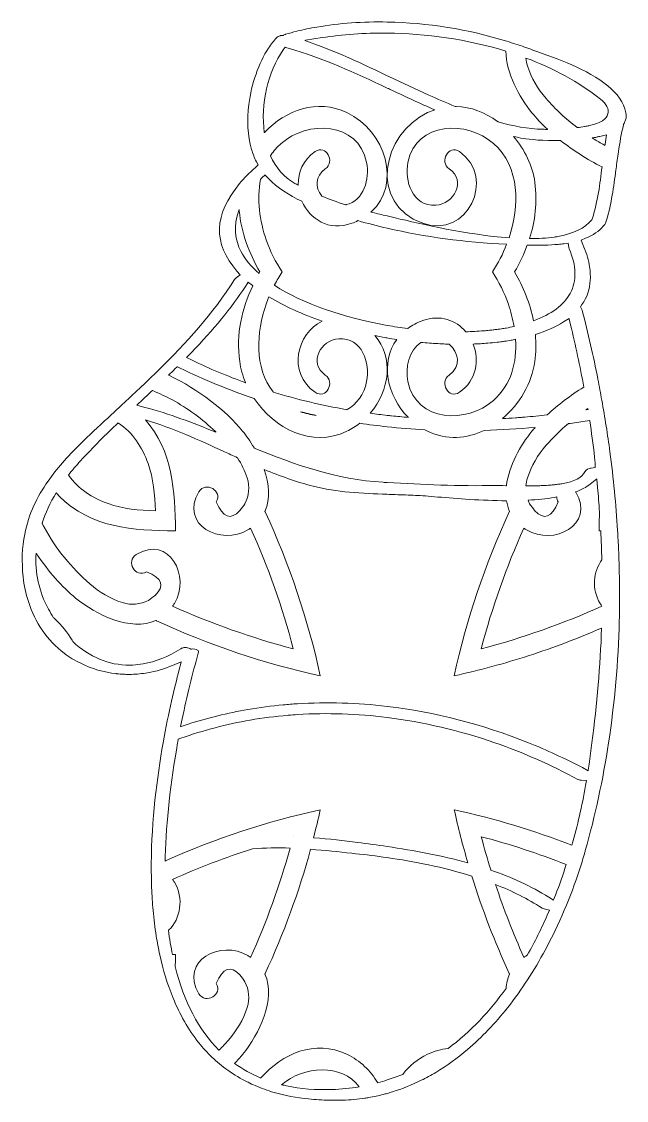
# Model space of a CAD drawing. Header units: inches. Extents: x -812 to 7891, y -3575 to 2748.
# Drawn here: x 4826.1 to 5085, y -961.1 to -499.4 of the extents above; entities that cross this region are included whole.
import ezdxf

# ---------------------------------------------------------------- set-up
doc = ezdxf.new("R2010")
doc.units = ezdxf.units.IN
doc.header["$MEASUREMENT"] = 0
doc.layers.add('Layer 1', color=7, linetype='Continuous')

# ---------------------------------------------------------------- blocks, each defined once
blk = doc.blocks.new('block 31')
at = {"layer": 'Layer 1', "lineweight": 0}
for points, knots in [([(5084.73, -538.4), (5083.86, -534), (5080.94, -530.19), (5076.95, -526.89), (5068.43, -519.86), (5054.99, -515.13), (5045.75, -511.89), (5044.54, -511.47), (5043.42, -511.07), (5042.35, -510.68), (5042.03, -510.56), (5041.69, -510.44), (5041.38, -510.33), (5038.89, -509.42), (5036.34, -508.64), (5033.79, -507.84), (5017.3, -502.68), (4999.75, -499.88), (4982.61, -499.59), (4972.28, -499.41), (4962.11, -500.08), (4952.44, -501.75), (4949.56, -502.25), (4946.72, -502.84), (4943.89, -503.54), (4942.28, -503.94), (4940.67, -504.37), (4939.07, -504.85), (4938.98, -504.87), (4938.9, -504.89), (4938.81, -504.92), (4938.81, -504.92), (4938.15, -505.25), (4938.15, -505.25), (4938.15, -505.25), (4938.03, -505.31), (4938.03, -505.31), (4938.03, -505.31), (4937.63, -505.34), (4937.63, -505.34), (4937.44, -505.32), (4937.26, -505.35), (4937.09, -505.39), (4937, -505.41), (4936.9, -505.42), (4936.81, -505.45), (4936.17, -505.6), (4935.64, -505.91), (4935.22, -506.34), (4934.02, -507.62), (4932.88, -509.12), (4931.8, -510.76), (4927.61, -517.15), (4924.5, -525.92), (4923.37, -534.85), (4922.53, -541.52), (4922.81, -548.24), (4924.54, -554.11), (4925.09, -555.96), (4925.74, -557.75), (4926.59, -559.4), (4926.59, -559.4), (4927.29, -560.77), (4927.29, -560.77), (4927.29, -560.77), (4926.17, -561.78), (4926.17, -561.78), (4923.58, -564.12), (4921.35, -566.44), (4919.41, -568.75), (4908.35, -581.92), (4907.94, -594.49), (4918.28, -606.18), (4918.28, -606.18), (4919.72, -607.81), (4919.72, -607.81), (4919.72, -607.81), (4917.95, -609.08), (4917.95, -609.08), (4917.64, -609.31), (4917.4, -609.55), (4917.23, -609.81), (4908, -624.43), (4896.54, -636.98), (4884.56, -648.7), (4882.22, -650.99), (4879.87, -653.25), (4877.51, -655.48), (4875, -657.85), (4872.49, -660.19), (4869.98, -662.52), (4869.17, -663.28), (4868.35, -664.04), (4867.53, -664.79), (4866.03, -666.19), (4864.49, -667.63), (4862.96, -669.05), (4859.02, -672.72), (4855.06, -676.43), (4851.18, -680.21), (4848.39, -682.92), (4845.89, -685.58), (4843.6, -688.21), (4841.3, -690.84), (4839.26, -693.45), (4837.45, -696.04), (4835.03, -699.51), (4833.02, -702.97), (4831.42, -706.46), (4829.59, -710.46), (4828.26, -714.52), (4827.44, -718.7), (4826.31, -724.48), (4826.11, -730.5), (4826.77, -736.98), (4827.15, -740.69), (4827.93, -744.24), (4829.01, -747.62), (4831.9, -756.59), (4837.15, -764.25), (4844.39, -769.73), (4846.58, -771.4), (4848.95, -772.8), (4851.42, -774.02), (4856.16, -776.35), (4861.32, -777.83), (4866.65, -778.43), (4866.72, -778.44), (4866.8, -778.45), (4866.87, -778.45), (4867.34, -778.5), (4867.82, -778.55), (4868.3, -778.59), (4868.94, -778.64), (4869.59, -778.68), (4870.24, -778.71), (4870.8, -778.74), (4871.37, -778.75), (4871.94, -778.75), (4872.33, -778.75), (4872.73, -778.74), (4873.12, -778.74), (4875.41, -778.68), (4877.71, -778.45), (4880.01, -778.06), (4883.67, -777.41), (4887.28, -776.37), (4890.77, -774.92), (4890.77, -774.92), (4894.47, -773.38), (4894.47, -773.38), (4894.47, -773.38), (4894.44, -773.49), (4894.44, -773.49), (4894.44, -773.49), (4893.44, -777.25), (4893.44, -777.25), (4891.66, -783.97), (4889.02, -794.84), (4886.69, -808.01), (4884.02, -823.09), (4881.76, -841.2), (4881.62, -859.64), (4881.6, -863.08), (4881.65, -866.52), (4881.78, -869.97), (4881.91, -873.24), (4882.1, -876.51), (4882.4, -879.75), (4882.73, -883.43), (4883.17, -887.08), (4883.74, -890.69), (4884.17, -893.42), (4884.7, -896.12), (4885.28, -898.79), (4886.69, -905.21), (4888.54, -911.41), (4890.94, -917.25), (4893.81, -924.23), (4897.44, -930.7), (4902.01, -936.43), (4903.73, -938.59), (4905.57, -940.62), (4907.52, -942.5), (4909.65, -944.56), (4911.95, -946.42), (4914.35, -948.14), (4917.04, -950.08), (4919.92, -951.78), (4922.96, -953.27), (4922.98, -953.28), (4923.01, -953.29), (4923.04, -953.31), (4924.03, -953.8), (4925.04, -954.27), (4926.07, -954.71), (4928.66, -955.83), (4931.36, -956.81), (4934.17, -957.63), (4938.79, -958.98), (4943.73, -959.89), (4948.93, -960.42), (4951.83, -960.72), (4954.82, -960.9), (4957.91, -960.94), (4959.79, -960.97), (4961.63, -961.06), (4963.57, -960.99), (4966.74, -960.88), (4969.93, -960.55), (4973.06, -960.08), (4973.59, -960), (4974.13, -959.95), (4974.66, -959.86), (4976.77, -959.5), (4978.82, -959.03), (4980.86, -958.5), (4981.45, -958.35), (4982.03, -958.21), (4982.61, -958.05), (4983.34, -957.84), (4984.07, -957.62), (4984.8, -957.39), (4989.06, -956.07), (4993.17, -954.41), (4997.13, -952.44), (4999.26, -951.39), (5001.34, -950.26), (5003.38, -949.04), (5008.13, -946.2), (5012.64, -942.91), (5016.92, -939.27), (5023.12, -934), (5028.83, -927.99), (5034.03, -921.45), (5034.08, -921.39), (5034.12, -921.32), (5034.17, -921.26), (5040.19, -913.66), (5045.51, -905.37), (5050.17, -896.75), (5056.21, -885.58), (5061.1, -873.88), (5064.85, -862.39), (5065.59, -860.11), (5066.32, -857.84), (5066.97, -855.58), (5067.11, -855.11), (5067.22, -854.63), (5067.35, -854.16), (5071.61, -839.18), (5074.9, -823.76), (5077.31, -808.01), (5079.91, -790.95), (5081.46, -773.51), (5081.9, -755.75), (5081.99, -752.18), (5082.03, -748.6), (5082.03, -745.01), (5082.03, -742.3), (5081.98, -739.57), (5081.93, -736.85), (5081.86, -733.02), (5081.76, -729.18), (5081.59, -725.33), (5081.47, -722.62), (5081.32, -719.9), (5081.15, -717.18), (5080.47, -706.02), (5079.41, -694.78), (5077.9, -683.48), (5076.93, -676.16), (5075.72, -668.81), (5074.4, -661.45), (5073.86, -658.44), (5073.34, -655.43), (5072.74, -652.41), (5070.8, -642.61), (5068.57, -632.78), (5066.02, -622.94), (5066.02, -622.94), (5065.81, -622.58), (5065.81, -622.58), (5065.81, -622.58), (5065.32, -621.42), (5065.32, -621.42), (5065.32, -621.42), (5065.94, -620.53), (5065.94, -620.53), (5068.09, -617.42), (5069.23, -613.91), (5069.48, -610.05), (5069.61, -607.92), (5069.46, -605.68), (5069.01, -603.33), (5068.49, -600.6), (5067.63, -597.75), (5066.33, -594.75), (5066.33, -594.75), (5065.55, -592.88), (5065.55, -592.88), (5065.55, -592.88), (5067.43, -592.12), (5067.43, -592.12), (5070.72, -590.8), (5073.2, -589.12), (5074.98, -586.96), (5074.98, -586.96), (5075.1, -586.81), (5075.1, -586.81), (5075.1, -586.81), (5075.26, -586.68), (5075.26, -586.68), (5075.68, -586.34), (5075.91, -586.07), (5076.03, -585.7), (5078.26, -578.75), (5079.33, -571.41), (5080.27, -564.24), (5080.35, -563.6), (5080.45, -562.95), (5080.53, -562.31), (5080.83, -559.95), (5081.16, -557.56), (5081.51, -555.16), (5082.08, -551.29), (5082.76, -547.4), (5083.71, -543.57), (5083.71, -543.57), (5083.77, -543.27), (5083.77, -543.27), (5083.77, -543.27), (5083.94, -542.98), (5083.94, -542.98), (5084.25, -542.49), (5084.45, -541.98), (5084.61, -541.46), (5084.89, -540.51), (5084.95, -539.51), (5084.73, -538.4)], [0, 0, 0, 0, 1, 1, 1, 2, 2, 2, 3, 3, 3, 4, 4, 4, 5, 5, 5, 6, 6, 6, 7, 7, 7, 8, 8, 8, 9, 9, 9, 10, 10, 10, 11, 11, 11, 12, 12, 12, 13, 13, 13, 14, 14, 14, 15, 15, 15, 16, 16, 16, 17, 17, 17, 18, 18, 18, 19, 19, 19, 20, 20, 20, 21, 21, 21, 22, 22, 22, 23, 23, 23, 24, 24, 24, 25, 25, 25, 26, 26, 26, 27, 27, 27, 28, 28, 28, 29, 29, 29, 30, 30, 30, 31, 31, 31, 32, 32, 32, 33, 33, 33, 34, 34, 34, 35, 35, 35, 36, 36, 36, 37, 37, 37, 38, 38, 38, 39, 39, 39, 40, 40, 40, 41, 41, 41, 42, 42, 42, 43, 43, 43, 44, 44, 44, 45, 45, 45, 46, 46, 46, 47, 47, 47, 48, 48, 48, 49, 49, 49, 50, 50, 50, 51, 51, 51, 52, 52, 52, 53, 53, 53, 54, 54, 54, 55, 55, 55, 56, 56, 56, 57, 57, 57, 58, 58, 58, 59, 59, 59, 60, 60, 60, 61, 61, 61, 62, 62, 62, 63, 63, 63, 64, 64, 64, 65, 65, 65, 66, 66, 66, 67, 67, 67, 68, 68, 68, 69, 69, 69, 70, 70, 70, 71, 71, 71, 72, 72, 72, 73, 73, 73, 74, 74, 74, 75, 75, 75, 76, 76, 76, 77, 77, 77, 78, 78, 78, 79, 79, 79, 80, 80, 80, 81, 81, 81, 82, 82, 82, 83, 83, 83, 84, 84, 84, 85, 85, 85, 86, 86, 86, 87, 87, 87, 88, 88, 88, 89, 89, 89, 90, 90, 90, 91, 91, 91, 92, 92, 92, 93, 93, 93, 94, 94, 94, 95, 95, 95, 96, 96, 96, 97, 97, 97, 98, 98, 98, 99, 99, 99, 100, 100, 100, 101, 101, 101, 102, 102, 102, 103, 103, 103, 104, 104, 104, 105, 105, 105, 106, 106, 106, 107, 107, 107, 108, 108, 108, 109, 109, 109, 110, 110, 110, 111, 111, 111, 112, 112, 112, 113, 113, 113, 113]), ([(4947.63, -507.39), (4947.63, -507.39), (4954.74, -506.27), (4954.74, -506.27), (4963.32, -504.92), (4972.77, -504.25), (4982.61, -504.36), (4999.12, -504.53), (5016.75, -506.93), (5033.4, -512.07), (5033.44, -521.42), (5039.08, -531.74), (5044.53, -538.44), (5046.44, -540.8), (5048.67, -543.15), (5051.14, -545.46), (5051.14, -545.46), (5051.2, -545.52), (5051.2, -545.52), (5049.99, -545.52), (5049.24, -545.51), (5049.21, -545.51), (5042.81, -545.32), (5036.4, -544.12), (5030.09, -542.34), (5029.99, -542.26), (5029.89, -542.19), (5029.78, -542.12), (5024.54, -538.3), (5018.43, -535.88), (5012.07, -535.75), (5011.92, -535.74), (5011.76, -535.74), (5011.61, -535.74), (5007.78, -534.14), (5004.03, -532.48), (5000.4, -530.87), (4994.64, -528.33), (4988.9, -525.59), (4983.34, -522.92), (4983.1, -522.81), (4982.85, -522.69), (4982.61, -522.58), (4973.44, -518.19), (4963.98, -513.67), (4954.35, -510.08), (4954.35, -510.08), (4947.32, -507.44), (4947.32, -507.44), (4947.32, -507.44), (4947.63, -507.39), (4947.63, -507.39)], [0, 0, 0, 0, 1, 1, 1, 2, 2, 2, 3, 3, 3, 4, 4, 4, 5, 5, 5, 6, 6, 6, 7, 7, 7, 8, 8, 8, 9, 9, 9, 10, 10, 10, 11, 11, 11, 12, 12, 12, 13, 13, 13, 14, 14, 14, 15, 15, 15, 16, 16, 16, 17, 17, 17, 17]), ([(4938.06, -511.54), (4938.06, -511.54), (4938.86, -510.4), (4938.86, -510.4), (4938.86, -510.4), (4939.04, -510.45), (4939.04, -510.45), (4939.04, -510.45), (4940.22, -510.78), (4940.22, -510.78), (4955.02, -514.97), (4969.03, -521.46), (4982.61, -527.85), (4983.28, -528.16), (4983.95, -528.48), (4984.62, -528.79), (4990.65, -531.63), (4996.75, -534.5), (5002.96, -537.19), (5001.93, -537.54), (5000.91, -537.89), (4999.89, -538.37), (4980.37, -547.55), (4974.41, -577.31), (4997.78, -585.74), (5016.83, -592.62), (5029.47, -566.2), (5013.47, -555.05), (5008.91, -551.88), (5004.63, -559.32), (5009.14, -562.46), (5016.58, -567.64), (5011.07, -577.56), (5003.37, -577.99), (4993.36, -578.55), (4989.84, -567.58), (4991.45, -559.67), (4995.06, -541.91), (5016.88, -541.76), (5028, -551.51), (5039.65, -561.74), (5039.11, -578.35), (5034.73, -591.89), (5034.72, -591.91), (5034.72, -591.93), (5034.71, -591.95), (5016.9, -590.65), (4997.19, -586.02), (4985.99, -583.37), (4985.99, -583.37), (4982.61, -582.59), (4982.61, -582.59), (4982.61, -582.59), (4981.69, -582.38), (4981.69, -582.38), (4979.61, -581.91), (4977.59, -581.42), (4975.63, -580.92), (4975.66, -580.89), (4975.7, -580.86), (4975.73, -580.82), (4988.73, -569.08), (4982.02, -546.22), (4965.33, -538.37), (4952.54, -532.35), (4939.2, -537.29), (4930.17, -546.73), (4930.1, -546.79), (4930.03, -546.86), (4929.97, -546.93), (4928.34, -534.88), (4931.44, -520.83), (4938.06, -511.54)], [0, 0, 0, 0, 1, 1, 1, 2, 2, 2, 3, 3, 3, 4, 4, 4, 5, 5, 5, 6, 6, 6, 7, 7, 7, 8, 8, 8, 9, 9, 9, 10, 10, 10, 11, 11, 11, 12, 12, 12, 13, 13, 13, 14, 14, 14, 15, 15, 15, 16, 16, 16, 17, 17, 17, 18, 18, 18, 19, 19, 19, 20, 20, 20, 21, 21, 21, 22, 22, 22, 23, 23, 23, 24, 24, 24, 24]), ([(5077.06, -538.89), (5076.46, -541.19), (5073.96, -542.81), (5069.19, -543.89), (5068.93, -543.95), (5068.67, -544.01), (5068.4, -544.06), (5067.95, -544.15), (5067.49, -544.24), (5067.01, -544.32), (5066, -544.5), (5064.96, -544.65), (5063.91, -544.78), (5063.91, -544.78), (5063.88, -544.75), (5063.88, -544.75), (5059.06, -541.08), (5054.6, -536.96), (5050.6, -532.37), (5047.01, -528.27), (5044.26, -523.59), (5042.59, -518.41), (5042.22, -517.27), (5042.05, -516.14), (5041.97, -515.01), (5053.54, -519.37), (5064.43, -525.13), (5073.81, -532.58), (5076.49, -534.71), (5077.59, -536.82), (5077.06, -538.89)], [0, 0, 0, 0, 1, 1, 1, 2, 2, 2, 3, 3, 3, 4, 4, 4, 5, 5, 5, 6, 6, 6, 7, 7, 7, 8, 8, 8, 9, 9, 9, 10, 10, 10, 10]), ([(4964.97, -577.74), (4964.89, -577.76), (4964.8, -577.77), (4964.72, -577.79), (4961.13, -576.63), (4957.76, -575.4), (4954.57, -574.1), (4954.52, -574.03), (4954.46, -573.96), (4954.42, -573.89), (4951.83, -570.44), (4951.59, -565.59), (4956.08, -562.46), (4960.59, -559.32), (4956.3, -551.88), (4951.75, -555.05), (4946.5, -558.71), (4944.38, -564.01), (4944.52, -569.23), (4944.52, -569.23), (4944.52, -569.41), (4944.52, -569.41), (4944.03, -569.15), (4943.51, -568.9), (4943.03, -568.63), (4938.45, -566.11), (4934.93, -562.07), (4932.62, -556.8), (4932.68, -556.72), (4932.73, -556.63), (4932.79, -556.55), (4934.01, -554.75), (4935.46, -553.05), (4937.22, -551.51), (4948.33, -541.76), (4970.16, -541.91), (4973.77, -559.67), (4975.19, -566.69), (4972.57, -576.09), (4964.97, -577.74)], [0, 0, 0, 0, 1, 1, 1, 2, 2, 2, 3, 3, 3, 4, 4, 4, 5, 5, 5, 6, 6, 6, 7, 7, 7, 8, 8, 8, 9, 9, 9, 10, 10, 10, 11, 11, 11, 12, 12, 12, 13, 13, 13, 13]), ([(5070.09, -584.22), (5067.2, -587.8), (5062.29, -590.22), (5055.47, -591.41), (5055.01, -591.49), (5054.54, -591.56), (5054.06, -591.63), (5050.8, -592.1), (5047.24, -592.3), (5043.5, -592.29), (5043.5, -592.28), (5043.51, -592.27), (5043.51, -592.26), (5045.91, -584.75), (5046.9, -576.76), (5045.76, -568.21), (5044.81, -561.12), (5041.46, -554.2), (5036.67, -548.56), (5038.03, -548.86), (5039.39, -549.18), (5040.77, -549.43), (5043.27, -549.88), (5049.65, -550.42), (5056.79, -550.32), (5062.09, -554.51), (5068.12, -558.39), (5074.52, -561.59), (5073.65, -568.88), (5072.69, -576.37), (5070.43, -583.57), (5070.43, -583.57), (5070.32, -583.92), (5070.32, -583.92), (5070.32, -583.92), (5070.09, -584.22), (5070.09, -584.22)], [0, 0, 0, 0, 1, 1, 1, 2, 2, 2, 3, 3, 3, 4, 4, 4, 5, 5, 5, 6, 6, 6, 7, 7, 7, 8, 8, 8, 9, 9, 9, 10, 10, 10, 11, 11, 11, 12, 12, 12, 12]), ([(5076.47, -547.88), (5076.47, -547.88), (5075.99, -550.8), (5075.99, -550.8), (5075.9, -551.33), (5075.85, -551.86), (5075.77, -552.39), (5075.46, -552.23), (5075.13, -552.07), (5074.83, -551.91), (5073.28, -551.08), (5071.82, -550.13), (5070.34, -549.21), (5070.38, -549.2), (5070.43, -549.2), (5070.48, -549.19), (5070.58, -549.17), (5070.68, -549.16), (5070.77, -549.13), (5071.23, -549.05), (5071.68, -548.97), (5072.13, -548.87), (5072.61, -548.77), (5073.09, -548.66), (5073.57, -548.55), (5073.57, -548.55), (5076.47, -547.87), (5076.47, -547.87), (5076.47, -547.87), (5076.47, -547.88), (5076.47, -547.88)], [0, 0, 0, 0, 1, 1, 1, 2, 2, 2, 3, 3, 3, 4, 4, 4, 5, 5, 5, 6, 6, 6, 7, 7, 7, 8, 8, 8, 9, 9, 9, 10, 10, 10, 10]), ([(4928.47, -566.71), (4928.61, -566.58), (4928.72, -566.45), (4928.86, -566.32), (4928.86, -566.32), (4930.3, -564.96), (4930.3, -564.96), (4930.3, -564.96), (4930.4, -565.06), (4930.4, -565.06), (4930.4, -565.06), (4931.69, -566.41), (4931.69, -566.41), (4935.65, -570.62), (4940.67, -573.76), (4946.11, -576.32), (4949.43, -583.89), (4957.55, -589.31), (4967.44, -585.74), (4968.36, -585.41), (4969.16, -584.99), (4970, -584.59), (4974.12, -585.77), (4978.33, -586.85), (4982.61, -587.84), (4998.64, -591.54), (5015.72, -593.85), (5033.7, -594.72), (5032.11, -598.87), (5030.02, -602.8), (5027.57, -606.55), (5030.39, -610.87), (5032.77, -615.41), (5034.42, -620.26), (5035.47, -623.32), (5036.3, -626.56), (5036.86, -629.86), (5035.76, -630.1), (5034.67, -630.35), (5033.5, -630.55), (5032.83, -630.67), (5032.15, -630.78), (5031.46, -630.88), (5031.01, -630.95), (5030.55, -631.01), (5030.09, -631.07), (5029.53, -631.15), (5028.97, -631.22), (5028.4, -631.29), (5027.75, -631.37), (5027.09, -631.44), (5026.42, -631.51), (5026.42, -631.51), (5026.35, -631.51), (5026.35, -631.51), (5025.52, -631.6), (5024.69, -631.68), (5023.84, -631.74), (5023.83, -631.73), (5023.82, -631.74), (5023.81, -631.74), (5021.33, -631.94), (5018.78, -632.07), (5016.19, -632.13), (5016.18, -632.12), (5016.18, -632.12), (5016.17, -632.11), (5012.03, -627.25), (5005.45, -624.59), (4997.78, -627.36), (4995.34, -628.24), (4993.27, -629.4), (4991.45, -630.71), (4991.42, -630.72), (4991.4, -630.74), (4991.37, -630.76), (4988.44, -630.39), (4985.52, -629.95), (4982.61, -629.44), (4964.2, -626.2), (4946.56, -620.22), (4934.31, -612.23), (4934.34, -612.18), (4934.37, -612.12), (4934.4, -612.07), (4935.39, -610.19), (4936.47, -608.34), (4937.64, -606.55), (4934.83, -602.23), (4932.44, -597.69), (4930.79, -592.84), (4928.03, -584.72), (4926.64, -575.39), (4928.42, -566.96), (4928.43, -566.88), (4928.45, -566.79), (4928.47, -566.71)], [0, 0, 0, 0, 1, 1, 1, 2, 2, 2, 3, 3, 3, 4, 4, 4, 5, 5, 5, 6, 6, 6, 7, 7, 7, 8, 8, 8, 9, 9, 9, 10, 10, 10, 11, 11, 11, 12, 12, 12, 13, 13, 13, 14, 14, 14, 15, 15, 15, 16, 16, 16, 17, 17, 17, 18, 18, 18, 19, 19, 19, 20, 20, 20, 21, 21, 21, 22, 22, 22, 23, 23, 23, 24, 24, 24, 25, 25, 25, 26, 26, 26, 27, 27, 27, 28, 28, 28, 29, 29, 29, 30, 30, 30, 31, 31, 31, 32, 32, 32, 32]), ([(4919.21, -579.84), (4919.22, -580), (4919.24, -580.17), (4919.26, -580.33), (4920.13, -589.72), (4923.42, -598.43), (4928.1, -606.55), (4928, -606.72), (4927.91, -606.9), (4927.82, -607.07), (4927.79, -607.13), (4927.76, -607.18), (4927.73, -607.24), (4924.33, -604.23), (4921.65, -601.02), (4919.92, -597.61), (4917.69, -593.18), (4916.36, -587.09), (4919.21, -579.84)], [0, 0, 0, 0, 1, 1, 1, 2, 2, 2, 3, 3, 3, 4, 4, 4, 5, 5, 5, 6, 6, 6, 6]), ([(5057.02, -594.61), (5057.4, -594.58), (5057.77, -594.53), (5058.14, -594.48), (5058.14, -594.48), (5060, -594.21), (5060, -594.21), (5060, -594.21), (5060.35, -596.08), (5060.35, -596.08), (5060.35, -596.08), (5060.4, -596.63), (5060.4, -596.63), (5063.62, -603.86), (5063.78, -610.3), (5060.87, -615.7), (5058.19, -620.72), (5052.81, -624.69), (5045.19, -627.48), (5043.76, -620.09), (5040.91, -613.12), (5037.12, -606.55), (5039.25, -602.85), (5041.06, -599.02), (5042.52, -595.08), (5046.23, -595.17), (5050.28, -595.17), (5054.36, -594.85), (5055.25, -594.78), (5056.14, -594.71), (5057.02, -594.61)], [0, 0, 0, 0, 1, 1, 1, 2, 2, 2, 3, 3, 3, 4, 4, 4, 5, 5, 5, 6, 6, 6, 7, 7, 7, 8, 8, 8, 9, 9, 9, 10, 10, 10, 10]), ([(4921.92, -612.73), (4921.92, -612.73), (4923.1, -610.93), (4923.1, -610.93), (4923.1, -610.93), (4923.26, -611.05), (4923.26, -611.05), (4923.26, -611.05), (4924.81, -612.27), (4924.81, -612.27), (4924.89, -612.32), (4924.97, -612.38), (4925.05, -612.44), (4920.36, -622.34), (4917.88, -633.07), (4919.46, -644.89), (4919.87, -647.96), (4920.77, -650.97), (4921.99, -653.89), (4922, -653.92), (4922.02, -653.96), (4922.03, -653.99), (4914.19, -651.13), (4906.55, -647.94), (4899.18, -644.32), (4899.18, -644.32), (4896.74, -643.13), (4896.74, -643.13), (4896.74, -643.13), (4898.63, -641.16), (4898.63, -641.16), (4908.42, -631.06), (4915.81, -622.04), (4921.92, -612.73)], [0, 0, 0, 0, 1, 1, 1, 2, 2, 2, 3, 3, 3, 4, 4, 4, 5, 5, 5, 6, 6, 6, 7, 7, 7, 8, 8, 8, 9, 9, 9, 10, 10, 10, 11, 11, 11, 11]), ([(4930.79, -620.26), (4931.15, -619.21), (4931.56, -618.18), (4931.98, -617.15), (4938.54, -621.16), (4946.27, -624.71), (4954.77, -627.66), (4943.87, -632.68), (4939.72, -649.67), (4951.75, -658.05), (4956.3, -661.22), (4960.59, -653.77), (4956.08, -650.64), (4948.64, -645.46), (4954.15, -635.54), (4961.85, -635.11), (4971.85, -634.55), (4975.38, -645.52), (4973.77, -653.43), (4972.59, -659.24), (4969.45, -663.13), (4965.38, -665.44), (4965.36, -665.45), (4965.33, -665.47), (4965.31, -665.48), (4954.5, -663.6), (4943.99, -661.08), (4933.81, -657.95), (4933.78, -657.91), (4933.75, -657.88), (4933.73, -657.84), (4925.56, -647.32), (4926.64, -632.43), (4930.79, -620.26)], [0, 0, 0, 0, 1, 1, 1, 2, 2, 2, 3, 3, 3, 4, 4, 4, 5, 5, 5, 6, 6, 6, 7, 7, 7, 8, 8, 8, 9, 9, 9, 10, 10, 10, 11, 11, 11, 11]), ([(5039.63, -668.81), (5038.92, -668.87), (5038.21, -668.92), (5037.5, -668.97), (5035.62, -669.1), (5033.75, -669.22), (5031.89, -669.31), (5031.9, -669.3), (5031.9, -669.3), (5031.91, -669.3), (5039.23, -663.12), (5044.51, -654.15), (5045.76, -644.89), (5046.28, -640.92), (5046.32, -637.1), (5046.01, -633.37), (5046.01, -633.33), (5046, -633.29), (5046, -633.25), (5050.63, -631.81), (5054.72, -630.06), (5058.07, -627.91), (5058.07, -627.91), (5060.4, -626.45), (5060.4, -626.45), (5060.4, -626.45), (5060.43, -626.57), (5060.43, -626.57), (5060.43, -626.57), (5061.04, -629.13), (5061.04, -629.13), (5063.21, -637.92), (5065.06, -646.87), (5066.73, -655.83), (5060.89, -659.42), (5055.54, -663.5), (5051.02, -667.75), (5047.81, -668.09), (5044.61, -668.41), (5041.42, -668.67), (5040.82, -668.72), (5040.22, -668.77), (5039.63, -668.81)], [0, 0, 0, 0, 1, 1, 1, 2, 2, 2, 3, 3, 3, 4, 4, 4, 5, 5, 5, 6, 6, 6, 7, 7, 7, 8, 8, 8, 9, 9, 9, 10, 10, 10, 11, 11, 11, 12, 12, 12, 13, 13, 13, 14, 14, 14, 14]), ([(4991.54, -668.75), (4991.55, -668.76), (4991.55, -668.76), (4991.56, -668.77), (4989.19, -668.58), (4986.82, -668.36), (4984.47, -668.1), (4983.85, -668.05), (4983.23, -667.98), (4982.61, -667.91), (4980.16, -667.64), (4977.71, -667.36), (4975.29, -667.03), (4975.3, -667.02), (4975.31, -667), (4975.33, -666.99), (4983.61, -657.23), (4985.51, -642.89), (4977.28, -633.77), (4979.05, -634.13), (4980.82, -634.48), (4982.61, -634.79), (4983.95, -635.02), (4985.3, -635.21), (4986.66, -635.42), (4979.56, -645.16), (4982.42, -659.57), (4991.54, -668.75)], [0, 0, 0, 0, 1, 1, 1, 2, 2, 2, 3, 3, 3, 4, 4, 4, 5, 5, 5, 6, 6, 6, 7, 7, 7, 8, 8, 8, 9, 9, 9, 9]), ([(5037.51, -635.44), (5038.1, -645.13), (5035.76, -654.78), (5028, -661.59), (5016.88, -671.34), (4995.06, -671.19), (4991.45, -653.43), (4990.25, -647.54), (4991.9, -639.97), (4996.94, -636.71), (4999.4, -636.94), (5001.84, -637.1), (5004.28, -637.23), (5005.38, -637.29), (5006.49, -637.35), (5007.58, -637.39), (5008.09, -637.42), (5008.61, -637.44), (5009.12, -637.45), (5013.14, -640.79), (5014.47, -646.92), (5009.14, -650.64), (5004.63, -653.77), (5008.91, -661.22), (5013.47, -658.05), (5020.95, -652.84), (5022.12, -644.33), (5019.35, -637.4), (5019.35, -637.4), (5019.35, -637.39), (5019.35, -637.39), (5021.46, -637.31), (5023.54, -637.19), (5025.6, -637.02), (5026.97, -636.91), (5028.32, -636.78), (5029.66, -636.62), (5030.12, -636.57), (5030.57, -636.52), (5031.02, -636.46), (5031.63, -636.39), (5032.23, -636.3), (5032.83, -636.21), (5033.75, -636.08), (5034.67, -635.94), (5035.57, -635.78), (5036.25, -635.66), (5036.85, -635.5), (5037.51, -635.37), (5037.51, -635.37), (5037.51, -635.44), (5037.51, -635.44)], [0, 0, 0, 0, 1, 1, 1, 2, 2, 2, 3, 3, 3, 4, 4, 4, 5, 5, 5, 6, 6, 6, 7, 7, 7, 8, 8, 8, 9, 9, 9, 10, 10, 10, 11, 11, 11, 12, 12, 12, 13, 13, 13, 14, 14, 14, 15, 15, 15, 16, 16, 16, 17, 17, 17, 17]), ([(5045.89, -673.07), (5045.43, -673.59), (5044.96, -674.13), (5044.53, -674.66), (5039.68, -680.63), (5034.64, -689.49), (5033.57, -697.97), (5033.57, -697.97), (5033.57, -698), (5033.57, -698), (5033.57, -698), (5033.38, -698), (5033.38, -698), (5031.53, -697.93), (5030.07, -697.91), (5029.15, -697.92), (5013.29, -698.24), (4997.47, -697.51), (4982.61, -696.66), (4982.02, -696.62), (4981.4, -696.59), (4980.81, -696.56), (4960.74, -695.38), (4942.85, -688.9), (4925.69, -681.89), (4925.65, -681.83), (4925.62, -681.77), (4925.58, -681.71), (4924.04, -679.11), (4922.35, -676.71), (4920.69, -674.66), (4913.45, -665.77), (4901.95, -656.89), (4889.16, -650.76), (4889.1, -650.72), (4889.05, -650.7), (4888.99, -650.67), (4889.9, -649.8), (4890.84, -648.94), (4891.74, -648.06), (4891.74, -648.06), (4892.73, -647.08), (4892.73, -647.08), (4892.73, -647.08), (4892.88, -647.15), (4892.88, -647.15), (4892.88, -647.15), (4893.99, -647.7), (4893.99, -647.7), (4904.11, -652.72), (4914.67, -657.01), (4925.6, -660.63), (4934.2, -673.57), (4950.14, -681.87), (4965.33, -674.73), (4967.32, -673.79), (4969.12, -672.6), (4970.81, -671.28), (4974.71, -671.86), (4978.64, -672.36), (4982.61, -672.78), (4987.93, -673.34), (4993.29, -673.79), (4998.71, -674.07), (4999.11, -674.28), (4999.48, -674.53), (4999.89, -674.73), (5008.16, -678.62), (5016.64, -677.88), (5024.06, -674.36), (5024.08, -674.36), (5024.09, -674.35), (5024.11, -674.34), (5031.31, -674.14), (5038.57, -673.72), (5045.91, -673.05), (5045.9, -673.06), (5045.9, -673.06), (5045.89, -673.07)], [0, 0, 0, 0, 1, 1, 1, 2, 2, 2, 3, 3, 3, 4, 4, 4, 5, 5, 5, 6, 6, 6, 7, 7, 7, 8, 8, 8, 9, 9, 9, 10, 10, 10, 11, 11, 11, 12, 12, 12, 13, 13, 13, 14, 14, 14, 15, 15, 15, 16, 16, 16, 17, 17, 17, 18, 18, 18, 19, 19, 19, 20, 20, 20, 21, 21, 21, 22, 22, 22, 23, 23, 23, 24, 24, 24, 25, 25, 25, 26, 26, 26, 26]), ([(4909.3, -675.12), (4899.47, -671.11), (4889.35, -667.25), (4878.83, -664.5), (4878.83, -664.5), (4875.38, -663.6), (4875.38, -663.6), (4875.38, -663.6), (4877.98, -661.15), (4877.98, -661.15), (4879.36, -659.86), (4880.7, -658.55), (4882.07, -657.25), (4882.13, -657.28), (4882.2, -657.3), (4882.26, -657.33), (4885.12, -658.54), (4887.86, -659.84), (4890.39, -661.19), (4897.26, -664.88), (4903.49, -669.51), (4909.05, -674.88), (4909.14, -674.96), (4909.22, -675.04), (4909.3, -675.12)], [0, 0, 0, 0, 1, 1, 1, 2, 2, 2, 3, 3, 3, 4, 4, 4, 5, 5, 5, 6, 6, 6, 7, 7, 7, 8, 8, 8, 8]), ([(4952.14, -667.9), (4949.87, -667.66), (4947.61, -667.13), (4945.44, -666.34), (4947.66, -666.89), (4949.9, -667.41), (4952.14, -667.9)], [0, 0, 0, 0, 1, 1, 1, 2, 2, 2, 2]), ([(5067.58, -665.61), (5067.87, -665.42), (5068.15, -665.22), (5068.44, -665.03), (5068.44, -665.03), (5068.51, -665.47), (5068.51, -665.47), (5068.51, -665.47), (5067.58, -665.61), (5067.58, -665.61)], [0, 0, 0, 0, 1, 1, 1, 2, 2, 2, 3, 3, 3, 3]), ([(4875.22, -727.43), (4870.51, -730.31), (4874.82, -737.73), (4879.55, -734.84), (4886.28, -737.6), (4887.52, -740.97), (4883.26, -744.95), (4882.3, -745.67), (4881.33, -746.4), (4880.37, -747.12), (4876.84, -748.8), (4873.07, -749.25), (4869.29, -748.03), (4864.11, -746.36), (4859.43, -743.61), (4855.32, -740.02), (4847.44, -733.13), (4840.75, -725.05), (4835.79, -715.79), (4835.52, -715.3), (4835.26, -714.77), (4835, -714.26), (4834.96, -714.18), (4834.92, -714.1), (4834.88, -714.02), (4836.32, -709.68), (4838.36, -705.34), (4840.97, -701.03), (4841.01, -701.07), (4841.04, -701.12), (4841.09, -701.16), (4841.46, -701.61), (4841.84, -702.04), (4842.26, -702.47), (4855.63, -716.12), (4873.92, -717.15), (4891.97, -717.38), (4891.75, -700.29), (4890.81, -683), (4879.13, -669.86), (4890.9, -673.35), (4902.07, -678.48), (4912.91, -683.47), (4914.77, -684.33), (4916.65, -685.19), (4918.53, -686.05), (4920.23, -688.75), (4921.64, -691.62), (4922.63, -694.69), (4923.85, -698.47), (4923.39, -702.25), (4921.72, -705.77), (4920.99, -706.74), (4920.27, -707.7), (4919.54, -708.67), (4915.57, -712.92), (4912.2, -711.68), (4909.43, -704.96), (4912.33, -700.22), (4904.9, -695.92), (4902.02, -700.63), (4893.41, -714.73), (4911.57, -723.96), (4922.98, -716.92), (4923.38, -716.67), (4923.76, -716.41), (4924.13, -716.15), (4931.68, -732.86), (4937.78, -750.12), (4942.39, -767.79), (4924.72, -763.18), (4907.46, -757.09), (4890.75, -749.53), (4891.01, -749.16), (4891.27, -748.79), (4891.51, -748.39), (4898.56, -736.98), (4889.32, -718.81), (4875.22, -727.43)], [0, 0, 0, 0, 1, 1, 1, 2, 2, 2, 3, 3, 3, 4, 4, 4, 5, 5, 5, 6, 6, 6, 7, 7, 7, 8, 8, 8, 9, 9, 9, 10, 10, 10, 11, 11, 11, 12, 12, 12, 13, 13, 13, 14, 14, 14, 15, 15, 15, 16, 16, 16, 17, 17, 17, 18, 18, 18, 19, 19, 19, 20, 20, 20, 21, 21, 21, 22, 22, 22, 23, 23, 23, 24, 24, 24, 25, 25, 25, 26, 26, 26, 26]), ([(4867.41, -671.14), (4867.45, -671.17), (4867.49, -671.19), (4867.53, -671.22), (4873.55, -675.02), (4877.84, -681.73), (4880.26, -688.54), (4882.54, -694.94), (4883.19, -701.84), (4883.36, -708.76), (4876.43, -708.6), (4869.53, -707.95), (4863.13, -705.67), (4856.58, -703.33), (4850.14, -699.27), (4846.27, -693.62), (4846.24, -693.58), (4846.21, -693.53), (4846.18, -693.49), (4847.78, -691.43), (4849.48, -689.37), (4851.35, -687.35), (4856.76, -681.48), (4862.34, -675.99), (4867.41, -671.14)], [0, 0, 0, 0, 1, 1, 1, 2, 2, 2, 3, 3, 3, 4, 4, 4, 5, 5, 5, 6, 6, 6, 7, 7, 7, 8, 8, 8, 8]), ([(5069.24, -670.19), (5069.24, -670.19), (5069.54, -672.15), (5069.54, -672.15), (5070.24, -676.89), (5070.91, -682.01), (5071.62, -688.28), (5071.62, -688.28), (5071.57, -690.28), (5071.57, -690.28), (5071.57, -690.28), (5069.88, -690.48), (5069.88, -690.48), (5069.88, -690.48), (5069.59, -690.51), (5069.59, -690.51), (5068.78, -690.66), (5067.72, -691.03), (5067.2, -692.09), (5065.97, -694.56), (5062.72, -696.21), (5057.32, -697.15), (5056.74, -697.25), (5056.15, -697.34), (5055.55, -697.42), (5055.25, -697.47), (5054.94, -697.5), (5054.63, -697.53), (5054.02, -697.6), (5053.39, -697.67), (5052.75, -697.72), (5051.88, -697.8), (5050.99, -697.86), (5050.09, -697.91), (5049.76, -697.94), (5049.43, -697.96), (5049.09, -697.96), (5048.68, -697.98), (5048.27, -698), (5047.86, -698.02), (5045.88, -698.1), (5043.88, -698.13), (5041.97, -698.13), (5041.97, -698.12), (5041.97, -698.12), (5041.97, -698.11), (5042.05, -696.98), (5042.22, -695.83), (5042.59, -694.69), (5044.26, -689.51), (5047.01, -684.83), (5050.6, -680.73), (5053.5, -677.41), (5056.66, -674.36), (5059.98, -671.5), (5060, -671.48), (5060.02, -671.47), (5060.04, -671.45), (5062.45, -671.13), (5064.85, -670.83), (5067.27, -670.46), (5067.27, -670.46), (5069.24, -670.18), (5069.24, -670.18), (5069.24, -670.18), (5069.24, -670.19), (5069.24, -670.19)], [0, 0, 0, 0, 1, 1, 1, 2, 2, 2, 3, 3, 3, 4, 4, 4, 5, 5, 5, 6, 6, 6, 7, 7, 7, 8, 8, 8, 9, 9, 9, 10, 10, 10, 11, 11, 11, 12, 12, 12, 13, 13, 13, 14, 14, 14, 15, 15, 15, 16, 16, 16, 17, 17, 17, 18, 18, 18, 19, 19, 19, 20, 20, 20, 21, 21, 21, 22, 22, 22, 22]), ([(5068.57, -819.95), (5068.57, -819.95), (5066.09, -818.65), (5066.09, -818.65), (5058.53, -814.67), (5050.82, -811.15), (5043.02, -808.01), (5023.26, -800.06), (5002.9, -794.83), (4982.61, -792.44), (4969.69, -790.92), (4956.81, -790.52), (4944.13, -791.32), (4942.12, -791.44), (4940.11, -791.6), (4938.11, -791.79), (4933.03, -792.26), (4927.99, -792.92), (4923, -793.78), (4914.33, -795.28), (4905.71, -797.4), (4897.4, -800.04), (4897.4, -800.04), (4894.46, -800.98), (4894.46, -800.98), (4894.46, -800.98), (4894.19, -801.06), (4894.19, -801.06), (4894.19, -801.06), (4894.86, -797.75), (4894.86, -797.75), (4896.87, -788.1), (4899.24, -778.4), (4901.73, -769.73), (4901.95, -768.95), (4901.72, -768.67), (4901.65, -768.58), (4901.34, -768.22), (4900.57, -767.86), (4899.45, -767.86), (4899.45, -767.86), (4899.37, -767.86), (4899.37, -767.86), (4899.37, -767.86), (4898.84, -767.89), (4898.84, -767.89), (4898.84, -767.89), (4898.83, -767.89), (4898.83, -767.89), (4898.83, -767.89), (4898.59, -767.9), (4898.59, -767.9), (4898.59, -767.9), (4898.12, -767.67), (4898.12, -767.67), (4897.5, -767.38), (4896.85, -767.23), (4896.2, -767.23), (4896.2, -767.23), (4896.12, -767.23), (4896.12, -767.23), (4895.94, -767.24), (4895.75, -767.25), (4895.57, -767.28), (4895.13, -767.38), (4894.7, -767.52), (4894.32, -767.76), (4888.93, -771.16), (4883.46, -773.33), (4878.09, -774.26), (4876.62, -774.52), (4875.15, -774.68), (4873.71, -774.74), (4873.26, -774.76), (4872.82, -774.77), (4872.38, -774.77), (4863.45, -774.85), (4855.1, -771.35), (4848.04, -764.69), (4847.93, -764.5), (4847.82, -764.3), (4847.7, -764.11), (4845.79, -760.77), (4843.27, -757.7), (4840.36, -755.03), (4840.17, -754.85), (4839.98, -754.67), (4839.78, -754.5), (4839.04, -753.31), (4838.31, -752.09), (4837.61, -750.81), (4833.53, -743.25), (4831.81, -735.16), (4832.32, -726.86), (4832.39, -726.96), (4832.45, -727.06), (4832.52, -727.16), (4837.58, -734.75), (4843.42, -741.34), (4849.26, -746.09), (4857.95, -753.16), (4872.74, -760.6), (4883.61, -755.64), (4883.69, -755.68), (4883.76, -755.74), (4883.85, -755.78), (4906.36, -766.2), (4929.78, -774.1), (4953.93, -779.33), (4948.7, -755.19), (4940.8, -731.77), (4930.37, -709.25), (4930.33, -709.16), (4930.28, -709.1), (4930.23, -709.01), (4932.71, -703.59), (4932.1, -697.19), (4929.98, -691.06), (4936.79, -693.88), (4943.75, -696.42), (4950.9, -698.23), (4960.93, -700.78), (4971.88, -701.34), (4982.61, -701.7), (4983.74, -701.74), (4984.87, -701.78), (4986, -701.82), (4988.96, -701.92), (4991.87, -702.02), (4994.74, -702.14), (4997.11, -702.25), (5000.37, -702.53), (5004.21, -702.85), (5012.37, -703.53), (5023.04, -704.4), (5033.64, -704.44), (5033.89, -706.01), (5034.32, -707.55), (5034.98, -709.01), (5034.94, -709.1), (5034.88, -709.16), (5034.84, -709.25), (5024.42, -731.77), (5016.52, -755.19), (5011.29, -779.33), (5022.11, -776.99), (5032.78, -774.1), (5043.29, -770.7), (5053.8, -767.29), (5064.16, -763.37), (5074.33, -758.93), (5073.77, -775.06), (5072.37, -791.39), (5070.19, -808.01), (5069.79, -811.07), (5069.42, -814.11), (5068.96, -817.19), (5068.96, -817.19), (5068.59, -819.8), (5068.59, -819.8), (5068.59, -819.8), (5068.57, -819.95), (5068.57, -819.95)], [0, 0, 0, 0, 1, 1, 1, 2, 2, 2, 3, 3, 3, 4, 4, 4, 5, 5, 5, 6, 6, 6, 7, 7, 7, 8, 8, 8, 9, 9, 9, 10, 10, 10, 11, 11, 11, 12, 12, 12, 13, 13, 13, 14, 14, 14, 15, 15, 15, 16, 16, 16, 17, 17, 17, 18, 18, 18, 19, 19, 19, 20, 20, 20, 21, 21, 21, 22, 22, 22, 23, 23, 23, 24, 24, 24, 25, 25, 25, 26, 26, 26, 27, 27, 27, 28, 28, 28, 29, 29, 29, 30, 30, 30, 31, 31, 31, 32, 32, 32, 33, 33, 33, 34, 34, 34, 35, 35, 35, 36, 36, 36, 37, 37, 37, 38, 38, 38, 39, 39, 39, 40, 40, 40, 41, 41, 41, 42, 42, 42, 43, 43, 43, 44, 44, 44, 45, 45, 45, 46, 46, 46, 47, 47, 47, 48, 48, 48, 49, 49, 49, 50, 50, 50, 51, 51, 51, 52, 52, 52, 53, 53, 53, 54, 54, 54, 54]), ([(5072.33, -695.28), (5072.33, -695.28), (5072.64, -698.72), (5072.64, -698.72), (5072.96, -702.23), (5073.2, -705.75), (5073.45, -709.27), (5073.34, -711.97), (5073.28, -714.67), (5073.24, -717.38), (5073.47, -717.38), (5073.71, -717.37), (5073.94, -717.37), (5074.16, -721.48), (5074.34, -725.59), (5074.45, -729.71), (5070.82, -734.58), (5070, -742.4), (5073.7, -748.39), (5073.95, -748.79), (5074.21, -749.16), (5074.47, -749.53), (5057.76, -757.09), (5040.5, -763.18), (5022.83, -767.79), (5027.44, -750.12), (5033.53, -732.86), (5041.09, -716.15), (5041.46, -716.41), (5041.83, -716.67), (5042.23, -716.92), (5053.61, -723.94), (5071.69, -714.78), (5063.26, -700.75), (5063.25, -700.73), (5063.23, -700.7), (5063.22, -700.68), (5065.73, -699.74), (5067.82, -698.62), (5069.46, -697.33), (5069.46, -697.33), (5072.31, -695.1), (5072.31, -695.1), (5072.31, -695.1), (5072.33, -695.28), (5072.33, -695.28)], [0, 0, 0, 0, 1, 1, 1, 2, 2, 2, 3, 3, 3, 4, 4, 4, 5, 5, 5, 6, 6, 6, 7, 7, 7, 8, 8, 8, 9, 9, 9, 10, 10, 10, 11, 11, 11, 12, 12, 12, 13, 13, 13, 14, 14, 14, 15, 15, 15, 15]), ([(5055.15, -702.87), (5055.17, -703.54), (5055.34, -704.24), (5055.78, -704.96), (5053.02, -711.68), (5049.65, -712.92), (5045.67, -708.67), (5044.95, -707.7), (5044.22, -706.74), (5043.5, -705.77), (5043.25, -705.26), (5043.09, -704.74), (5042.9, -704.22), (5042.9, -704.22), (5042.9, -704.21), (5042.9, -704.21), (5046.82, -703.99), (5050.64, -703.63), (5054.18, -703.02), (5054.53, -702.96), (5054.81, -702.88), (5055.15, -702.81), (5055.15, -702.81), (5055.15, -702.87), (5055.15, -702.87)], [0, 0, 0, 0, 1, 1, 1, 2, 2, 2, 3, 3, 3, 4, 4, 4, 5, 5, 5, 6, 6, 6, 7, 7, 7, 8, 8, 8, 8]), ([(4923.98, -798.31), (4929.31, -797.39), (4934.7, -796.69), (4940.14, -796.24), (4941.5, -796.13), (4942.86, -796.03), (4944.23, -795.94), (4956.86, -795.14), (4969.72, -795.58), (4982.61, -797.2), (4998, -799.13), (5013.43, -802.74), (5028.61, -808.01), (5040.7, -812.21), (5052.62, -817.43), (5064.22, -823.68), (5064.61, -823.9), (5065.06, -824.01), (5065.58, -824.02), (5065.58, -824.02), (5067.87, -824.09), (5067.87, -824.09), (5067.87, -824.09), (5067.47, -826.33), (5067.47, -826.33), (5065.93, -835.1), (5063.96, -843.63), (5061.65, -851.89), (5045.27, -845.51), (5028.47, -840.41), (5011.29, -836.69), (5012.94, -844.32), (5014.89, -851.88), (5017.08, -859.35), (5017.08, -859.38), (5017.09, -859.4), (5017.1, -859.43), (5005.74, -856.25), (4994, -854.09), (4982.61, -852.4), (4978.33, -851.76), (4974.09, -851.18), (4969.95, -850.64), (4964.18, -849.9), (4957.77, -849.17), (4951.07, -848.69), (4951.07, -848.69), (4951.07, -848.68), (4951.07, -848.68), (4952.08, -844.7), (4953.06, -840.71), (4953.93, -836.69), (4931.18, -841.62), (4909.09, -848.95), (4887.77, -858.5), (4887.68, -858.53), (4887.6, -858.57), (4887.51, -858.61), (4887.51, -858.61), (4887.57, -856.73), (4887.57, -856.73), (4888.01, -841.65), (4889.8, -825.25), (4892.91, -808.01), (4892.94, -807.87), (4892.95, -807.74), (4892.98, -807.59), (4892.98, -807.59), (4893.17, -806.47), (4893.17, -806.47), (4893.17, -806.47), (4894.25, -806.08), (4894.25, -806.08), (4903.83, -802.67), (4913.83, -800.07), (4923.98, -798.31)], [0, 0, 0, 0, 1, 1, 1, 2, 2, 2, 3, 3, 3, 4, 4, 4, 5, 5, 5, 6, 6, 6, 7, 7, 7, 8, 8, 8, 9, 9, 9, 10, 10, 10, 11, 11, 11, 12, 12, 12, 13, 13, 13, 14, 14, 14, 15, 15, 15, 16, 16, 16, 17, 17, 17, 18, 18, 18, 19, 19, 19, 20, 20, 20, 21, 21, 21, 22, 22, 22, 23, 23, 23, 24, 24, 24, 25, 25, 25, 25]), ([(4942.39, -848.24), (4942.38, -848.25), (4942.38, -848.25), (4942.38, -848.26), (4942.38, -848.26), (4942.31, -848.26), (4942.31, -848.26), (4942.32, -848.25), (4942.34, -848.25), (4942.36, -848.24), (4942.37, -848.24), (4942.38, -848.23), (4942.39, -848.23), (4942.39, -848.23), (4942.39, -848.24), (4942.39, -848.24)], [0, 0, 0, 0, 1, 1, 1, 2, 2, 2, 3, 3, 3, 4, 4, 4, 5, 5, 5, 5]), ([(5053.74, -875.42), (5053.74, -875.42), (5051.71, -874.14), (5051.71, -874.14), (5044.08, -869.32), (5035.69, -865.55), (5026.93, -862.51), (5026.92, -862.47), (5026.91, -862.44), (5026.9, -862.4), (5025.44, -857.71), (5024.07, -852.99), (5022.83, -848.23), (5035.17, -851.45), (5047.29, -855.44), (5059.18, -860.1), (5057.76, -864.55), (5056.27, -868.93), (5054.62, -873.18), (5054.62, -873.18), (5053.8, -875.28), (5053.8, -875.28), (5053.8, -875.28), (5053.74, -875.42), (5053.74, -875.42)], [0, 0, 0, 0, 1, 1, 1, 2, 2, 2, 3, 3, 3, 4, 4, 4, 5, 5, 5, 6, 6, 6, 7, 7, 7, 8, 8, 8, 8]), ([(4902.02, -915.4), (4904.9, -920.11), (4912.33, -915.8), (4909.43, -911.07), (4912.2, -904.34), (4915.57, -903.1), (4919.54, -907.36), (4920.27, -908.32), (4920.99, -909.29), (4921.72, -910.25), (4923.39, -913.78), (4923.85, -917.55), (4922.63, -921.33), (4920.96, -926.51), (4918.2, -931.19), (4914.62, -935.3), (4913.36, -936.73), (4912.03, -938.09), (4910.69, -939.45), (4910.66, -939.48), (4910.62, -939.52), (4910.59, -939.55), (4901.92, -930.85), (4895.67, -918.89), (4891.87, -903.8), (4891.88, -903.51), (4891.89, -903.21), (4891.89, -902.92), (4891.93, -901.49), (4891.95, -900.07), (4891.97, -898.65), (4891.63, -898.65), (4891.28, -898.66), (4890.94, -898.67), (4890.94, -898.67), (4890.7, -898.67), (4890.7, -898.67), (4890.01, -895.34), (4889.44, -891.87), (4888.97, -888.26), (4889.04, -888.2), (4889.11, -888.13), (4889.18, -888.07), (4894.11, -883.56), (4895.7, -874.42), (4891.51, -867.64), (4891.27, -867.24), (4891.01, -866.86), (4890.75, -866.49), (4901.9, -861.45), (4913.31, -857.12), (4924.91, -853.39), (4930.24, -852.98), (4935.65, -852.91), (4941.01, -853.1), (4936.57, -869.07), (4930.99, -884.7), (4924.13, -899.87), (4923.76, -899.61), (4923.38, -899.36), (4922.98, -899.11), (4911.57, -892.06), (4893.41, -901.3), (4902.02, -915.4)], [0, 0, 0, 0, 1, 1, 1, 2, 2, 2, 3, 3, 3, 4, 4, 4, 5, 5, 5, 6, 6, 6, 7, 7, 7, 8, 8, 8, 9, 9, 9, 10, 10, 10, 11, 11, 11, 12, 12, 12, 13, 13, 13, 14, 14, 14, 15, 15, 15, 16, 16, 16, 17, 17, 17, 18, 18, 18, 19, 19, 19, 20, 20, 20, 21, 21, 21, 21]), ([(4928.56, -951.46), (4928.56, -951.46), (4928.56, -951.47), (4928.56, -951.47), (4924.51, -949.8), (4920.73, -947.73), (4917.26, -945.23), (4917.28, -945.21), (4917.3, -945.19), (4917.32, -945.17), (4918.53, -943.9), (4919.66, -942.63), (4920.69, -941.36), (4927.75, -932.67), (4935.2, -917.88), (4930.23, -907.01), (4930.28, -906.93), (4930.33, -906.86), (4930.37, -906.77), (4938.35, -889.55), (4944.83, -871.78), (4949.79, -853.58), (4955.96, -854.03), (4961.92, -854.68), (4967.4, -855.27), (4967.4, -855.27), (4969.17, -855.47), (4969.17, -855.47), (4973.34, -855.93), (4977.86, -856.47), (4982.61, -857.16), (4993.9, -858.78), (5006.48, -861.19), (5018.78, -865.07), (5023.2, -879.27), (5028.56, -893.19), (5034.84, -906.77), (5034.88, -906.86), (5034.94, -906.93), (5034.98, -907.01), (5034.1, -908.94), (5033.63, -910.99), (5033.46, -913.1), (5026.64, -922.62), (5018.43, -931.57), (5008.62, -938.87), (5005.72, -939.18), (5002.79, -939.93), (4999.89, -941.3), (4995.61, -943.31), (4992.03, -946.35), (4989.22, -949.9), (4987.07, -950.78), (4984.87, -951.58), (4982.61, -952.29), (4981.25, -952.73), (4979.9, -953.18), (4978.5, -953.55), (4975.5, -948.42), (4971.02, -943.97), (4965.33, -941.3), (4951.75, -934.91), (4937.58, -940.89), (4928.57, -951.46), (4928.57, -951.46), (4928.57, -951.46), (4928.56, -951.46)], [0, 0, 0, 0, 1, 1, 1, 2, 2, 2, 3, 3, 3, 4, 4, 4, 5, 5, 5, 6, 6, 6, 7, 7, 7, 8, 8, 8, 9, 9, 9, 10, 10, 10, 11, 11, 11, 12, 12, 12, 13, 13, 13, 14, 14, 14, 15, 15, 15, 16, 16, 16, 17, 17, 17, 18, 18, 18, 19, 19, 19, 20, 20, 20, 21, 21, 21, 22, 22, 22, 22]), ([(5042.5, -898.97), (5042.41, -899.02), (5042.32, -899.05), (5042.23, -899.11), (5041.83, -899.36), (5041.46, -899.61), (5041.09, -899.87), (5036.48, -889.67), (5032.48, -879.25), (5028.96, -868.67), (5035.95, -871.44), (5042.69, -874.75), (5048.87, -878.76), (5049.1, -878.93), (5049.38, -879.04), (5049.71, -879.13), (5049.71, -879.13), (5051.99, -879.7), (5051.99, -879.7), (5051.99, -879.7), (5051.05, -881.83), (5051.05, -881.83), (5048.63, -887.37), (5045.79, -893.16), (5042.5, -898.97)], [0, 0, 0, 0, 1, 1, 1, 2, 2, 2, 3, 3, 3, 4, 4, 4, 5, 5, 5, 6, 6, 6, 7, 7, 7, 8, 8, 8, 8]), ([(4937.35, -954.34), (4946.65, -946.29), (4963.23, -945.14), (4970.58, -955.24), (4966.79, -955.86), (4962.9, -956.26), (4958.95, -956.4), (4951.98, -956.63), (4945.51, -956.09), (4939.51, -954.83), (4938.78, -954.68), (4938.06, -954.51), (4937.35, -954.34)], [0, 0, 0, 0, 1, 1, 1, 2, 2, 2, 3, 3, 3, 4, 4, 4, 4])]:
    blk.add_open_spline(points, degree=3, knots=knots, dxfattribs=at)

msp = doc.modelspace()

# ---------------------------------------------------------------- block references
at = {"layer": 'Layer 1'}
msp.add_blockref('block 31', (0, 0), dxfattribs=at)

doc.saveas('drawing.dxf')
